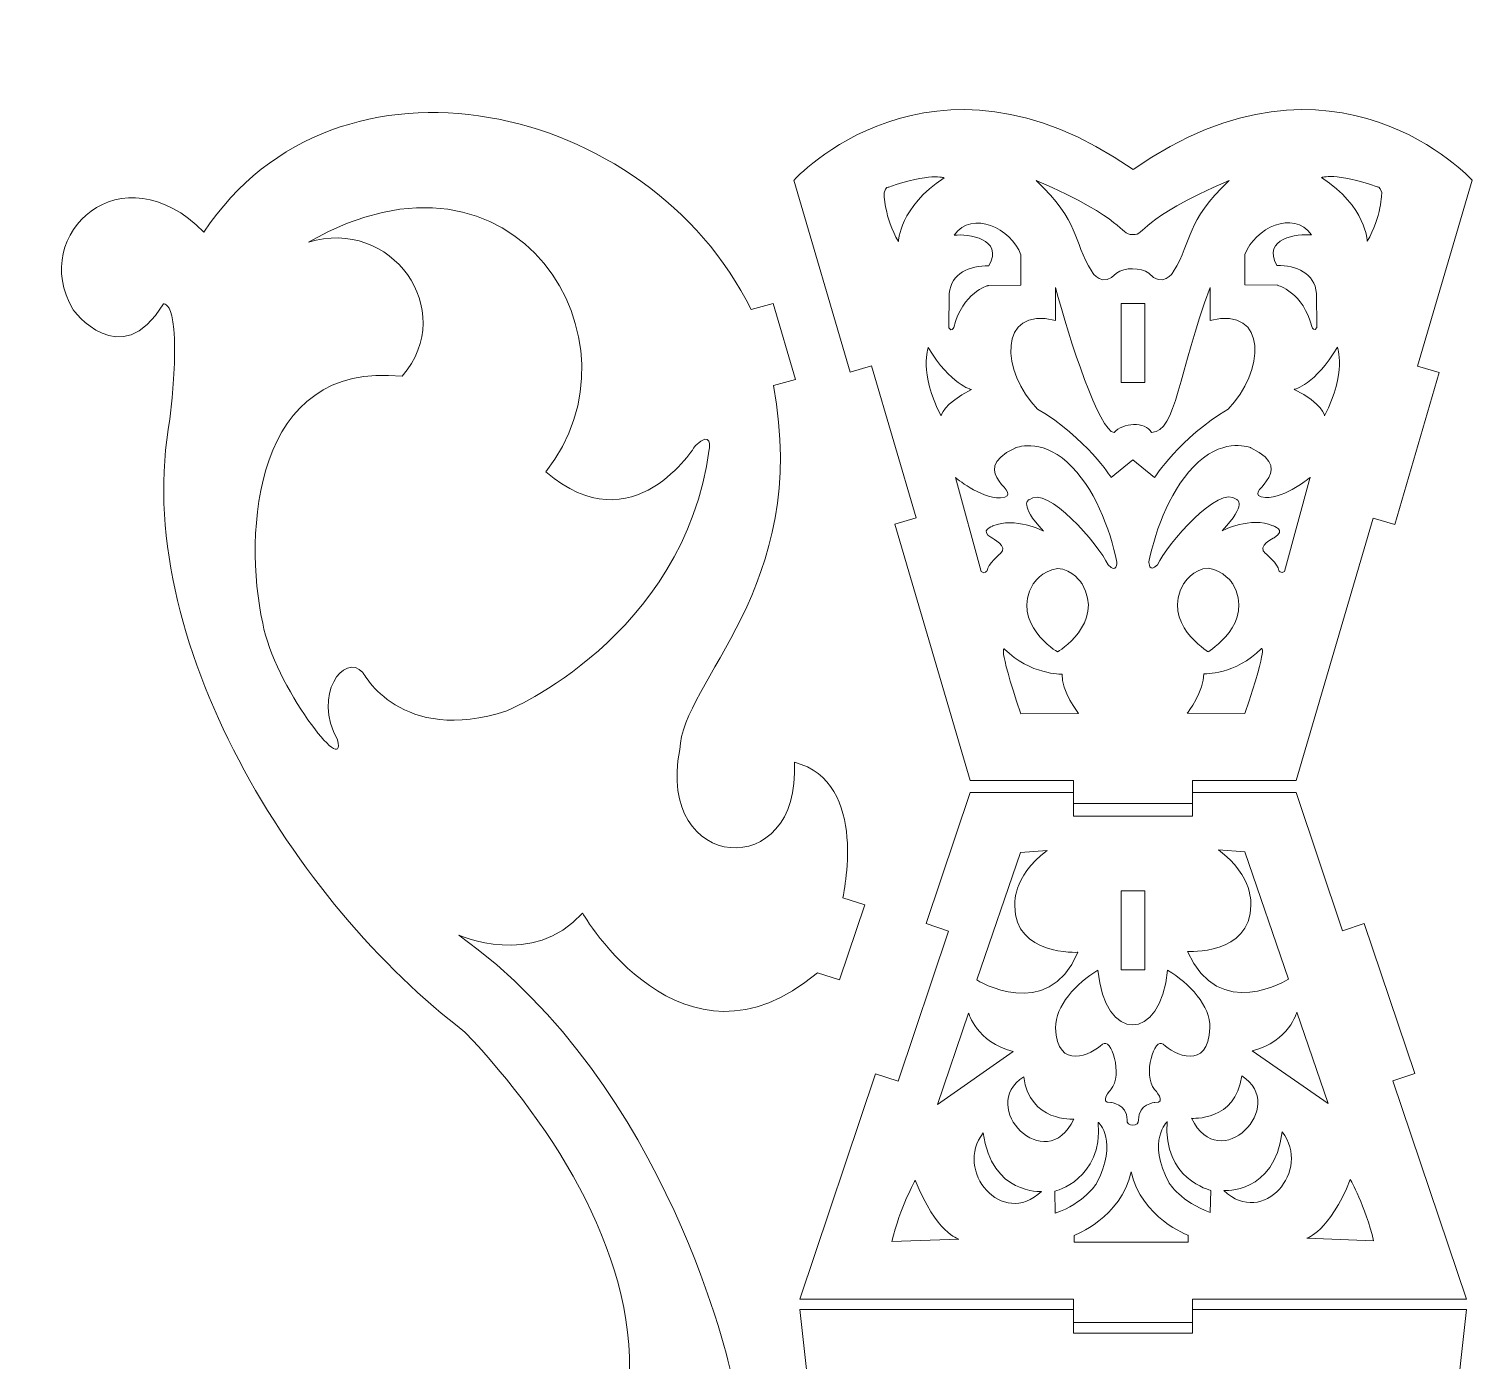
# Model space of a CAD drawing. Header units: centimetres. Extents: x -54.5 to 38.7, y -20.3 to 35.1.
# Drawn here: x -1.1 to 17.11, y 18.21 to 35.02 of the extents above; entities that cross this region are included whole.
import ezdxf

# ---------------------------------------------------------------- set-up
doc = ezdxf.new("R2010")
doc.units = ezdxf.units.CM
doc.header["$MEASUREMENT"] = 0
doc.layers.add('Layer 1', color=7, linetype='Continuous')

msp = doc.modelspace()

# ---------------------------------------------------------------- linework, layer by layer
at = {"layer": 'Layer 1', "color": 250, "lineweight": 9}
for points in [[(12.67936, 30.55208), (12.97936, 30.55208), (12.97936, 31.55208), (12.67936, 31.55208), (12.67936, 30.55208)], [(12.67936, 23.13604), (12.97936, 23.13604), (12.97936, 24.13604), (12.67936, 24.13604), (12.67936, 23.13604)]]:
    msp.add_lwpolyline(points, close=True, dxfattribs=at)
at = {"layer": 'Layer 1', "color": 142, "lineweight": 9}
for points, knots in [([(6.45577, 17.78194), (5.34762, 18.56038), (4.41929, 16.70343), (5.68841, 15.82116), (5.68841, 15.82116), (6.68623, 15.27681), (7.68033, 16.06971), (7.86351, 17.05748), (7.86351, 17.05748), (7.86351, 17.05748), (8.15407, 17.09196), (8.15407, 17.09196), (8.15407, 17.09196), (8.15407, 17.09196), (8.04404, 18.0857), (8.04404, 18.0857), (8.04404, 18.0857), (8.04404, 18.0857), (7.75336, 18.05235), (7.75336, 18.05235), (7.75336, 18.05235), (7.75336, 18.05235), (6.98881, 21.66725), (4.32279, 23.57604), (4.32279, 23.57604), (4.32279, 23.57604), (5.25594, 23.15172), (5.88149, 23.85474), (5.88149, 23.85474), (5.88149, 23.85474), (7.14542, 21.66586), (8.84739, 23.10044), (8.84739, 23.10044), (8.84739, 23.10044), (9.12419, 23.0113), (9.12419, 23.0113), (9.12419, 23.0113), (9.12419, 23.0113), (9.44278, 23.95953), (9.44278, 23.95953), (9.44278, 23.95953), (9.44278, 23.95953), (9.16568, 24.04782), (9.16568, 24.04782), (9.16568, 24.04782), (9.16568, 24.04782), (9.51231, 25.51579), (8.55518, 25.75869), (8.55518, 25.75869), (8.64769, 24.22516), (6.79223, 24.36607), (7.11029, 25.91994), (7.11029, 25.91994), (7.13082, 26.77282), (8.77135, 27.97244), (8.29042, 30.51456), (8.29042, 30.51456), (8.29042, 30.51456), (8.5686, 30.5925), (8.5686, 30.5925), (8.5686, 30.5925), (8.5686, 30.5925), (8.28711, 31.55311), (8.28711, 31.55311), (8.28711, 31.55311), (8.28711, 31.55311), (8.00919, 31.47428), (8.00919, 31.47428), (8.00919, 31.47428), (6.71138, 34.11234), (2.7782, 34.9842), (1.10428, 32.45307), (1.10428, 32.45307), (0.07227, 33.50352), (-1.10434, 32.43642), (-0.5504, 31.4788), (-0.5504, 31.4788), (-0.5504, 31.4788), (0.05529, 30.64916), (0.59365, 31.54775), (0.59365, 31.54775), (0.59365, 31.54775), (0.84535, 31.62702), (0.67625, 30.09238), (0.67625, 30.09238), (0.1614, 27.31243), (2.26513, 23.973), (4.39886, 22.35217), (4.39886, 22.35217), (5.53166, 21.15639), (6.63409, 19.44009), (6.45577, 17.78194)], [0, 0, 0, 0, 0.04166667, 0.04166667, 0.04166667, 0.04166667, 0.08333333, 0.08333333, 0.08333333, 0.08333333, 0.125, 0.125, 0.125, 0.125, 0.16666667, 0.16666667, 0.16666667, 0.16666667, 0.20833333, 0.20833333, 0.20833333, 0.20833333, 0.25, 0.25, 0.25, 0.25, 0.29166667, 0.29166667, 0.29166667, 0.29166667, 0.33333333, 0.33333333, 0.33333333, 0.33333333, 0.375, 0.375, 0.375, 0.375, 0.41666667, 0.41666667, 0.41666667, 0.41666667, 0.45833333, 0.45833333, 0.45833333, 0.45833333, 0.5, 0.5, 0.5, 0.5, 0.54166667, 0.54166667, 0.54166667, 0.54166667, 0.58333333, 0.58333333, 0.58333333, 0.58333333, 0.625, 0.625, 0.625, 0.625, 0.66666667, 0.66666667, 0.66666667, 0.66666667, 0.70833333, 0.70833333, 0.70833333, 0.70833333, 0.75, 0.75, 0.75, 0.75, 0.79166667, 0.79166667, 0.79166667, 0.79166667, 0.83333333, 0.83333333, 0.83333333, 0.83333333, 0.875, 0.875, 0.875, 0.875, 0.91666667, 0.91666667, 0.91666667, 0.91666667, 1, 1, 1, 1]), ([(14.8863, 25.52681), (14.8863, 25.52681), (15.8579, 28.84245), (15.8579, 28.84245), (15.8579, 28.84245), (15.8579, 28.84245), (16.13092, 28.76151), (16.13092, 28.76151), (16.13092, 28.76151), (16.13092, 28.76151), (16.69335, 30.68082), (16.69335, 30.68082), (16.69335, 30.68082), (16.69335, 30.68082), (16.42037, 30.76195), (16.42037, 30.76195), (16.42037, 30.76195), (16.42037, 30.76195), (17.10822, 33.10928), (17.10822, 33.10928), (17.10822, 33.10928), (17.10822, 33.10928), (15.37883, 35.01956), (12.82935, 33.24441), (12.82935, 33.24441), (10.27986, 35.01956), (8.55049, 33.10928), (8.55049, 33.10928), (8.55049, 33.10928), (8.55049, 33.10928), (9.26087, 30.68504), (9.26087, 30.68504), (9.26087, 30.68504), (9.26087, 30.68504), (9.53024, 30.7651), (9.53024, 30.7651), (9.53024, 30.7651), (9.53024, 30.7651), (10.09272, 28.84559), (10.09272, 28.84559), (10.09272, 28.84559), (10.09272, 28.84559), (9.8233, 28.76572), (9.8233, 28.76572), (9.8233, 28.76572), (9.8233, 28.76572), (10.7724, 25.52681), (10.7724, 25.52681), (10.7724, 25.52681), (10.7724, 25.52681), (12.07936, 25.52681), (12.07936, 25.52681), (12.07936, 25.52681), (12.07936, 25.52681), (12.07936, 25.23681), (12.07936, 25.23681), (12.07936, 25.23681), (12.07936, 25.23681), (13.57936, 25.23681), (13.57936, 25.23681), (13.57936, 25.23681), (13.57936, 25.23681), (13.57936, 25.52681), (13.57936, 25.52681), (13.57936, 25.52681), (13.57936, 25.52681), (14.8863, 25.52681), (14.8863, 25.52681)], [0, 0, 0, 0, 0.05555556, 0.05555556, 0.05555556, 0.05555556, 0.11111111, 0.11111111, 0.11111111, 0.11111111, 0.16666667, 0.16666667, 0.16666667, 0.16666667, 0.22222222, 0.22222222, 0.22222222, 0.22222222, 0.27777778, 0.27777778, 0.27777778, 0.27777778, 0.33333333, 0.33333333, 0.33333333, 0.33333333, 0.38888889, 0.38888889, 0.38888889, 0.38888889, 0.44444444, 0.44444444, 0.44444444, 0.44444444, 0.5, 0.5, 0.5, 0.5, 0.55555556, 0.55555556, 0.55555556, 0.55555556, 0.61111111, 0.61111111, 0.61111111, 0.61111111, 0.66666667, 0.66666667, 0.66666667, 0.66666667, 0.72222222, 0.72222222, 0.72222222, 0.72222222, 0.77777778, 0.77777778, 0.77777778, 0.77777778, 0.83333333, 0.83333333, 0.83333333, 0.83333333, 0.88888889, 0.88888889, 0.88888889, 0.88888889, 1, 1, 1, 1]), ([(5.4204, 29.42711), (6.72572, 31.06977), (5.04651, 33.8363), (2.42327, 32.32618), (2.42327, 32.32618), (3.45817, 32.64648), (4.32649, 31.47642), (3.60686, 30.63217), (3.60686, 30.63217), (1.72361, 30.83798), (1.59979, 28.65177), (1.84693, 27.51558), (1.84693, 27.51558), (1.98656, 26.73655), (2.91235, 25.53379), (2.791, 26.04416), (2.791, 26.04416), (2.469, 26.60491), (2.87664, 27.1508), (3.11043, 26.89318), (3.11043, 26.89318), (3.11043, 26.89318), (3.59362, 25.96612), (4.92761, 26.40951), (4.92761, 26.40951), (4.92761, 26.40951), (7.15899, 27.32877), (7.48142, 29.71278), (7.48142, 29.71278), (7.48142, 29.71278), (7.52324, 29.97047), (7.30398, 29.75482), (7.30398, 29.75482), (7.30398, 29.75482), (6.52276, 28.47202), (5.4204, 29.42711)], [0, 0, 0, 0, 0.1, 0.1, 0.1, 0.1, 0.2, 0.2, 0.2, 0.2, 0.3, 0.3, 0.3, 0.3, 0.4, 0.4, 0.4, 0.4, 0.5, 0.5, 0.5, 0.5, 0.6, 0.6, 0.6, 0.6, 0.7, 0.7, 0.7, 0.7, 0.8, 0.8, 0.8, 0.8, 1, 1, 1, 1]), ([(9.86889, 32.33445), (9.86889, 32.33445), (9.87958, 32.76825), (10.44685, 33.13868), (10.44685, 33.13868), (10.44685, 33.13868), (10.26758, 33.2069), (9.74581, 33.02169), (9.74581, 33.02169), (9.74581, 33.02169), (9.70834, 33.029), (9.68694, 32.94858), (9.68694, 32.94858), (9.68694, 32.94858), (9.68961, 32.63419), (9.86889, 32.33445)], [0, 0, 0, 0, 0.2, 0.2, 0.2, 0.2, 0.4, 0.4, 0.4, 0.4, 0.6, 0.6, 0.6, 0.6, 1, 1, 1, 1]), ([(15.78523, 32.33801), (15.78523, 32.33801), (15.77453, 32.7718), (15.20726, 33.14224), (15.20726, 33.14224), (15.20726, 33.14224), (15.38653, 33.21046), (15.90831, 33.02525), (15.90831, 33.02525), (15.90831, 33.02525), (15.94577, 33.03256), (15.96718, 32.95214), (15.96718, 32.95214), (15.96718, 32.95214), (15.96451, 32.63775), (15.78523, 32.33801)], [0, 0, 0, 0, 0.2, 0.2, 0.2, 0.2, 0.4, 0.4, 0.4, 0.4, 0.6, 0.6, 0.6, 0.6, 1, 1, 1, 1]), ([(12.82537, 32.42137), (12.99987, 32.41652), (12.87099, 32.6003), (14.04364, 33.10648), (14.04364, 33.10648), (13.48008, 32.56208), (13.59309, 32.37429), (13.33724, 31.95001), (13.33724, 31.95001), (13.33724, 31.95001), (13.1981, 31.73555), (13.02685, 31.93539), (13.02685, 31.93539), (12.92714, 32.00609), (12.719, 32.01139), (12.62177, 31.93539), (12.62177, 31.93539), (12.45053, 31.73555), (12.31138, 31.95001), (12.31138, 31.95001), (12.31138, 31.95001), (12.05553, 32.37429), (12.16854, 32.56208), (11.60498, 33.10648), (11.60498, 33.10648), (12.77763, 32.6003), (12.63553, 32.42665), (12.82537, 32.42137)], [0, 0, 0, 0, 0.125, 0.125, 0.125, 0.125, 0.25, 0.25, 0.25, 0.25, 0.375, 0.375, 0.375, 0.375, 0.5, 0.5, 0.5, 0.5, 0.625, 0.625, 0.625, 0.625, 0.75, 0.75, 0.75, 0.75, 1, 1, 1, 1]), ([(10.50438, 31.24466), (10.50438, 31.24466), (10.50973, 31.67603), (10.50973, 31.67603), (10.50973, 31.67603), (10.53361, 31.93416), (10.76211, 32.02993), (11.01142, 32.02758), (11.01142, 32.02758), (11.19994, 32.37314), (10.75074, 32.433), (10.5713, 32.41382), (10.5713, 32.41382), (10.80354, 32.73786), (11.28785, 32.49925), (11.41416, 32.16768), (11.41416, 32.16768), (11.41416, 32.16768), (11.41416, 31.78262), (11.41416, 31.78262), (11.41416, 31.78262), (11.41416, 31.78262), (10.99942, 31.77775), (10.99942, 31.77775), (10.99942, 31.77775), (10.99942, 31.77775), (10.67565, 31.69246), (10.56595, 31.24647), (10.56595, 31.24647), (10.56595, 31.24647), (10.53935, 31.18536), (10.50438, 31.24466)], [0, 0, 0, 0, 0.11111111, 0.11111111, 0.11111111, 0.11111111, 0.22222222, 0.22222222, 0.22222222, 0.22222222, 0.33333333, 0.33333333, 0.33333333, 0.33333333, 0.44444444, 0.44444444, 0.44444444, 0.44444444, 0.55555556, 0.55555556, 0.55555556, 0.55555556, 0.66666667, 0.66666667, 0.66666667, 0.66666667, 0.77777778, 0.77777778, 0.77777778, 0.77777778, 1, 1, 1, 1]), ([(15.14973, 31.24822), (15.14973, 31.24822), (15.14438, 31.67959), (15.14438, 31.67959), (15.14438, 31.67959), (15.12051, 31.93772), (14.892, 32.03348), (14.64269, 32.03114), (14.64269, 32.03114), (14.45417, 32.3767), (14.90337, 32.43656), (15.08281, 32.41738), (15.08281, 32.41738), (14.85057, 32.74142), (14.36626, 32.50281), (14.23995, 32.17124), (14.23995, 32.17124), (14.23995, 32.17124), (14.23995, 31.78618), (14.23995, 31.78618), (14.23995, 31.78618), (14.23995, 31.78618), (14.65469, 31.78131), (14.65469, 31.78131), (14.65469, 31.78131), (14.65469, 31.78131), (14.97846, 31.69602), (15.08816, 31.25003), (15.08816, 31.25003), (15.08816, 31.25003), (15.11477, 31.18892), (15.14973, 31.24822)], [0, 0, 0, 0, 0.11111111, 0.11111111, 0.11111111, 0.11111111, 0.22222222, 0.22222222, 0.22222222, 0.22222222, 0.33333333, 0.33333333, 0.33333333, 0.33333333, 0.44444444, 0.44444444, 0.44444444, 0.44444444, 0.55555556, 0.55555556, 0.55555556, 0.55555556, 0.66666667, 0.66666667, 0.66666667, 0.66666667, 0.77777778, 0.77777778, 0.77777778, 0.77777778, 1, 1, 1, 1]), ([(12.59096, 29.92255), (12.4099, 29.92948), (12.02333, 31.09513), (11.8511, 31.75523), (11.8511, 31.75523), (11.8511, 31.75523), (11.8511, 31.33787), (11.8511, 31.33787), (11.8511, 31.33787), (11.10889, 31.52119), (11.17256, 30.67803), (11.62361, 30.21928), (11.62361, 30.21928), (12.23904, 29.85371), (12.5548, 29.35412), (12.5548, 29.35412), (12.5548, 29.35412), (12.5548, 29.35412), (12.82705, 29.5759), (12.82705, 29.5759), (12.82705, 29.5759), (12.82705, 29.5759), (13.10015, 29.35412), (13.10015, 29.35412), (13.10015, 29.35412), (13.10015, 29.35412), (13.4159, 29.85371), (14.03133, 30.21928), (14.03133, 30.21928), (14.48238, 30.67803), (14.54608, 31.5212), (13.80384, 31.33787), (13.80384, 31.33787), (13.80384, 31.33787), (13.80384, 31.75523), (13.80384, 31.75523), (13.80384, 31.75523), (13.39879, 30.6877), (13.37775, 29.93456), (13.06398, 29.92255), (13.06398, 29.92255), (12.97758, 30.06991), (12.70082, 30.04477), (12.59096, 29.92255)], [0, 0, 0, 0, 0.08333333, 0.08333333, 0.08333333, 0.08333333, 0.16666667, 0.16666667, 0.16666667, 0.16666667, 0.25, 0.25, 0.25, 0.25, 0.33333333, 0.33333333, 0.33333333, 0.33333333, 0.41666667, 0.41666667, 0.41666667, 0.41666667, 0.5, 0.5, 0.5, 0.5, 0.58333333, 0.58333333, 0.58333333, 0.58333333, 0.66666667, 0.66666667, 0.66666667, 0.66666667, 0.75, 0.75, 0.75, 0.75, 0.83333333, 0.83333333, 0.83333333, 0.83333333, 1, 1, 1, 1]), ([(12.67936, 31.55208), (12.67936, 31.55208), (12.97936, 31.55208), (12.97936, 31.55208), (12.97936, 31.55208), (12.97936, 31.55208), (12.97936, 30.55208), (12.97936, 30.55208), (12.97936, 30.55208), (12.97936, 30.55208), (12.67936, 30.55208), (12.67936, 30.55208), (12.67936, 30.55208), (12.67936, 30.55208), (12.67936, 31.55208), (12.67936, 31.55208)], [0, 0, 0, 0, 0.2, 0.2, 0.2, 0.2, 0.4, 0.4, 0.4, 0.4, 0.6, 0.6, 0.6, 0.6, 1, 1, 1, 1]), ([(10.79142, 30.46394), (10.79142, 30.46394), (10.52385, 30.52243), (10.24557, 30.99522), (10.24557, 30.99522), (10.24557, 30.99522), (10.12383, 30.68443), (10.40747, 30.13122), (10.40747, 30.13122), (10.40747, 30.13122), (10.42887, 30.28233), (10.79142, 30.46394)], [0, 0, 0, 0, 0.25, 0.25, 0.25, 0.25, 0.5, 0.5, 0.5, 0.5, 1, 1, 1, 1]), ([(14.8627, 30.4675), (14.8627, 30.4675), (15.13026, 30.52599), (15.40855, 30.99878), (15.40855, 30.99878), (15.40855, 30.99878), (15.53028, 30.68799), (15.24664, 30.13478), (15.24664, 30.13478), (15.24664, 30.13478), (15.22524, 30.28589), (14.8627, 30.4675)], [0, 0, 0, 0, 0.25, 0.25, 0.25, 0.25, 0.5, 0.5, 0.5, 0.5, 1, 1, 1, 1]), ([(10.91446, 28.16595), (10.91446, 28.16595), (10.58802, 29.35522), (10.58802, 29.35522), (10.58802, 29.35522), (10.58802, 29.35522), (10.89305, 29.09203), (11.15528, 29.0969), (11.15528, 29.0969), (11.51763, 29.13743), (10.68784, 29.41116), (11.33992, 29.72691), (11.33992, 29.72691), (11.33992, 29.72691), (11.65567, 29.85975), (11.99816, 29.54781), (11.99816, 29.54781), (12.34066, 29.23587), (12.53868, 28.70827), (12.6243, 28.28422), (12.6243, 28.28422), (12.6243, 28.28422), (12.62432, 28.13311), (12.51728, 28.2501), (12.51728, 28.2501), (12.39095, 28.50898), (11.74341, 29.26978), (11.51655, 29.07382), (11.51655, 29.07382), (11.51655, 29.07382), (11.37741, 29.02021), (11.6985, 28.67902), (11.6985, 28.67902), (11.6985, 28.67902), (11.33401, 28.86289), (11.06167, 28.74239), (11.06167, 28.74239), (11.06167, 28.74239), (10.87972, 28.68876), (11.04561, 28.59128), (11.04561, 28.59128), (11.04561, 28.59128), (11.27036, 28.48404), (11.15263, 28.39144), (11.15263, 28.39144), (11.15263, 28.39144), (10.99209, 28.25986), (10.98674, 28.17699), (10.98674, 28.17699), (10.98674, 28.17699), (10.95865, 28.1307), (10.91446, 28.16595)], [0, 0, 0, 0, 0.07142857, 0.07142857, 0.07142857, 0.07142857, 0.14285714, 0.14285714, 0.14285714, 0.14285714, 0.21428571, 0.21428571, 0.21428571, 0.21428571, 0.28571429, 0.28571429, 0.28571429, 0.28571429, 0.35714286, 0.35714286, 0.35714286, 0.35714286, 0.42857143, 0.42857143, 0.42857143, 0.42857143, 0.5, 0.5, 0.5, 0.5, 0.57142857, 0.57142857, 0.57142857, 0.57142857, 0.64285714, 0.64285714, 0.64285714, 0.64285714, 0.71428571, 0.71428571, 0.71428571, 0.71428571, 0.78571429, 0.78571429, 0.78571429, 0.78571429, 0.85714286, 0.85714286, 0.85714286, 0.85714286, 1, 1, 1, 1]), ([(14.73965, 28.16951), (14.73965, 28.16951), (15.06609, 29.35878), (15.06609, 29.35878), (15.06609, 29.35878), (15.06609, 29.35878), (14.76106, 29.09559), (14.49883, 29.10046), (14.49883, 29.10046), (14.13648, 29.14099), (14.96627, 29.41472), (14.31419, 29.73047), (14.31419, 29.73047), (14.31419, 29.73047), (13.99844, 29.86331), (13.65595, 29.55137), (13.65595, 29.55137), (13.31345, 29.23943), (13.11544, 28.71183), (13.02981, 28.28778), (13.02981, 28.28778), (13.02981, 28.28778), (13.02979, 28.13667), (13.13683, 28.25365), (13.13683, 28.25365), (13.26316, 28.51254), (13.9107, 29.27334), (14.13756, 29.07738), (14.13756, 29.07738), (14.13756, 29.07738), (14.2767, 29.02376), (13.95561, 28.68258), (13.95561, 28.68258), (13.95561, 28.68258), (14.3201, 28.86645), (14.59245, 28.74595), (14.59245, 28.74595), (14.59245, 28.74595), (14.7744, 28.69232), (14.6085, 28.59484), (14.6085, 28.59484), (14.6085, 28.59484), (14.38375, 28.4876), (14.50148, 28.395), (14.50148, 28.395), (14.50148, 28.395), (14.66202, 28.26341), (14.66737, 28.18055), (14.66737, 28.18055), (14.66737, 28.18055), (14.69547, 28.13426), (14.73965, 28.16951)], [0, 0, 0, 0, 0.07142857, 0.07142857, 0.07142857, 0.07142857, 0.14285714, 0.14285714, 0.14285714, 0.14285714, 0.21428571, 0.21428571, 0.21428571, 0.21428571, 0.28571429, 0.28571429, 0.28571429, 0.28571429, 0.35714286, 0.35714286, 0.35714286, 0.35714286, 0.42857143, 0.42857143, 0.42857143, 0.42857143, 0.5, 0.5, 0.5, 0.5, 0.57142857, 0.57142857, 0.57142857, 0.57142857, 0.64285714, 0.64285714, 0.64285714, 0.64285714, 0.71428571, 0.71428571, 0.71428571, 0.71428571, 0.78571429, 0.78571429, 0.78571429, 0.78571429, 0.85714286, 0.85714286, 0.85714286, 0.85714286, 1, 1, 1, 1]), ([(11.87467, 28.20657), (11.68202, 28.17977), (11.56685, 28.01038), (11.56685, 28.01038), (11.56685, 28.01038), (11.27787, 27.51322), (11.87664, 27.15181), (11.87664, 27.15181), (11.87664, 27.15181), (11.87664, 27.15181), (12.47538, 27.51322), (12.1864, 28.01038), (12.1864, 28.01038), (12.1864, 28.01038), (12.06733, 28.20171), (11.87467, 28.20657)], [0, 0, 0, 0, 0.2, 0.2, 0.2, 0.2, 0.4, 0.4, 0.4, 0.4, 0.6, 0.6, 0.6, 0.6, 1, 1, 1, 1]), ([(13.77944, 28.21013), (13.97209, 28.18332), (14.08726, 28.01394), (14.08726, 28.01394), (14.08726, 28.01394), (14.37624, 27.51678), (13.77747, 27.15537), (13.77747, 27.15537), (13.77747, 27.15537), (13.77747, 27.15537), (13.17874, 27.51678), (13.46771, 28.01394), (13.46771, 28.01394), (13.46771, 28.01394), (13.58679, 28.20526), (13.77944, 28.21013)], [0, 0, 0, 0, 0.2, 0.2, 0.2, 0.2, 0.4, 0.4, 0.4, 0.4, 0.6, 0.6, 0.6, 0.6, 1, 1, 1, 1]), ([(11.93278, 26.87159), (11.93278, 26.87159), (11.52464, 26.86186), (11.2089, 27.18842), (11.2089, 27.18842), (11.2089, 27.18842), (11.10722, 27.28232), (11.41225, 26.37087), (11.41225, 26.37087), (11.41225, 26.37087), (12.14072, 26.37505), (12.14072, 26.37505), (12.14072, 26.37505), (12.14072, 26.37505), (11.92007, 26.66263), (11.93278, 26.87159)], [0, 0, 0, 0, 0.2, 0.2, 0.2, 0.2, 0.4, 0.4, 0.4, 0.4, 0.6, 0.6, 0.6, 0.6, 1, 1, 1, 1]), ([(13.72133, 26.87515), (13.72133, 26.87515), (14.12947, 26.86542), (14.44522, 27.19198), (14.44522, 27.19198), (14.44522, 27.19198), (14.54689, 27.28588), (14.24186, 26.37443), (14.24186, 26.37443), (14.24186, 26.37443), (13.51339, 26.37861), (13.51339, 26.37861), (13.51339, 26.37861), (13.51339, 26.37861), (13.73404, 26.66618), (13.72133, 26.87515)], [0, 0, 0, 0, 0.2, 0.2, 0.2, 0.2, 0.4, 0.4, 0.4, 0.4, 0.6, 0.6, 0.6, 0.6, 1, 1, 1, 1]), ([(17.03618, 18.9776), (17.03618, 18.9776), (16.1095, 21.73574), (16.1095, 21.73574), (16.1095, 21.73574), (16.1095, 21.73574), (16.38358, 21.82734), (16.38358, 21.82734), (16.38358, 21.82734), (16.38358, 21.82734), (15.74711, 23.72343), (15.74711, 23.72343), (15.74711, 23.72343), (15.74711, 23.72343), (15.47254, 23.63154), (15.47254, 23.63154), (15.47254, 23.63154), (15.47254, 23.63154), (14.88671, 25.37519), (14.88671, 25.37519), (14.88671, 25.37519), (14.88671, 25.37519), (13.57936, 25.37519), (13.57936, 25.37519), (13.57936, 25.37519), (13.57936, 25.37519), (13.57936, 25.07724), (13.57936, 25.07724), (13.57936, 25.07724), (13.57936, 25.07724), (12.07936, 25.07724), (12.07936, 25.07724), (12.07936, 25.07724), (12.07936, 25.07724), (12.07936, 25.37519), (12.07936, 25.37519), (12.07936, 25.37519), (12.07936, 25.37519), (10.77201, 25.37519), (10.77201, 25.37519), (10.77201, 25.37519), (10.77201, 25.37519), (10.21663, 23.7222), (10.21663, 23.7222), (10.21663, 23.7222), (10.21663, 23.7222), (10.50076, 23.62711), (10.50076, 23.62711), (10.50076, 23.62711), (10.50076, 23.62711), (9.86385, 21.7313), (9.86385, 21.7313), (9.86385, 21.7313), (9.86385, 21.7313), (9.57964, 21.82629), (9.57964, 21.82629), (9.57964, 21.82629), (9.57964, 21.82629), (8.62253, 18.9776), (8.62253, 18.9776), (8.62253, 18.9776), (8.62253, 18.9776), (12.07936, 18.9776), (12.07936, 18.9776), (12.07936, 18.9776), (12.07936, 18.9776), (12.07936, 18.6836), (12.07936, 18.6836), (12.07936, 18.6836), (12.07936, 18.6836), (13.57936, 18.6836), (13.57936, 18.6836), (13.57936, 18.6836), (13.57936, 18.6836), (13.57936, 18.9776), (13.57936, 18.9776), (13.57936, 18.9776), (13.57936, 18.9776), (17.03618, 18.9776), (17.03618, 18.9776)], [0, 0, 0, 0, 0.04761905, 0.04761905, 0.04761905, 0.04761905, 0.0952381, 0.0952381, 0.0952381, 0.0952381, 0.14285714, 0.14285714, 0.14285714, 0.14285714, 0.19047619, 0.19047619, 0.19047619, 0.19047619, 0.23809524, 0.23809524, 0.23809524, 0.23809524, 0.28571429, 0.28571429, 0.28571429, 0.28571429, 0.33333333, 0.33333333, 0.33333333, 0.33333333, 0.38095238, 0.38095238, 0.38095238, 0.38095238, 0.42857143, 0.42857143, 0.42857143, 0.42857143, 0.47619048, 0.47619048, 0.47619048, 0.47619048, 0.52380952, 0.52380952, 0.52380952, 0.52380952, 0.57142857, 0.57142857, 0.57142857, 0.57142857, 0.61904762, 0.61904762, 0.61904762, 0.61904762, 0.66666667, 0.66666667, 0.66666667, 0.66666667, 0.71428571, 0.71428571, 0.71428571, 0.71428571, 0.76190476, 0.76190476, 0.76190476, 0.76190476, 0.80952381, 0.80952381, 0.80952381, 0.80952381, 0.85714286, 0.85714286, 0.85714286, 0.85714286, 0.9047619, 0.9047619, 0.9047619, 0.9047619, 1, 1, 1, 1]), ([(10.85858, 23.01034), (10.85858, 23.01034), (11.74377, 22.45613), (12.13453, 23.35959), (12.13453, 23.35959), (12.13453, 23.35959), (11.33707, 23.31403), (11.33707, 23.94418), (11.33707, 23.94418), (11.33707, 23.94418), (11.29124, 24.30869), (11.74579, 24.64274), (11.74579, 24.64274), (11.74579, 24.64274), (11.41085, 24.61997), (11.41085, 24.61997), (11.41085, 24.61997), (11.41085, 24.61997), (10.85858, 23.01034), (10.85858, 23.01034)], [0, 0, 0, 0, 0.16666667, 0.16666667, 0.16666667, 0.16666667, 0.33333333, 0.33333333, 0.33333333, 0.33333333, 0.5, 0.5, 0.5, 0.5, 0.66666667, 0.66666667, 0.66666667, 0.66666667, 1, 1, 1, 1]), ([(14.79292, 23.02021), (14.79292, 23.02021), (13.90774, 22.46601), (13.51697, 23.36946), (13.51697, 23.36946), (13.51697, 23.36946), (14.31444, 23.3239), (14.31444, 23.95405), (14.31444, 23.95405), (14.31444, 23.95405), (14.36026, 24.31856), (13.90571, 24.65261), (13.90571, 24.65261), (13.90571, 24.65261), (14.24065, 24.62984), (14.24065, 24.62984), (14.24065, 24.62984), (14.24065, 24.62984), (14.79292, 23.02021), (14.79292, 23.02021)], [0, 0, 0, 0, 0.16666667, 0.16666667, 0.16666667, 0.16666667, 0.33333333, 0.33333333, 0.33333333, 0.33333333, 0.5, 0.5, 0.5, 0.5, 0.66666667, 0.66666667, 0.66666667, 0.66666667, 1, 1, 1, 1]), ([(12.67936, 24.13604), (12.67936, 24.13604), (12.97936, 24.13604), (12.97936, 24.13604), (12.97936, 24.13604), (12.97936, 24.13604), (12.97936, 23.13604), (12.97936, 23.13604), (12.97936, 23.13604), (12.97936, 23.13604), (12.67936, 23.13604), (12.67936, 23.13604), (12.67936, 23.13604), (12.67936, 23.13604), (12.67936, 24.13604), (12.67936, 24.13604)], [0, 0, 0, 0, 0.2, 0.2, 0.2, 0.2, 0.4, 0.4, 0.4, 0.4, 0.6, 0.6, 0.6, 0.6, 1, 1, 1, 1]), ([(12.89737, 21.24527), (12.89737, 21.44571), (13.10471, 21.46392), (13.10471, 21.46392), (13.10471, 21.46392), (13.26101, 21.45481), (13.10153, 21.62792), (13.10153, 21.62792), (13.10153, 21.62792), (12.94772, 21.80716), (13.09802, 22.29961), (13.20932, 22.19748), (13.20932, 22.19748), (13.34399, 22.07393), (13.78144, 21.85009), (13.79951, 22.40679), (13.79951, 22.40679), (13.80839, 22.68032), (13.53965, 22.97073), (13.2658, 23.1342), (13.2658, 23.1342), (13.1774, 22.21128), (12.46861, 22.21084), (12.3864, 23.1342), (12.3864, 23.1342), (12.11254, 22.97073), (11.8438, 22.68032), (11.85268, 22.40679), (11.85268, 22.40679), (11.87076, 21.85009), (12.3082, 22.07393), (12.44287, 22.19748), (12.44287, 22.19748), (12.55417, 22.29961), (12.70447, 21.80716), (12.55066, 21.62792), (12.55066, 21.62792), (12.55066, 21.62792), (12.39118, 21.45481), (12.54748, 21.46392), (12.54748, 21.46392), (12.54748, 21.46392), (12.75482, 21.44571), (12.75482, 21.24527), (12.75482, 21.24527), (12.73593, 21.15534), (12.91614, 21.15592), (12.89737, 21.24527)], [0, 0, 0, 0, 0.07692308, 0.07692308, 0.07692308, 0.07692308, 0.15384615, 0.15384615, 0.15384615, 0.15384615, 0.23076923, 0.23076923, 0.23076923, 0.23076923, 0.30769231, 0.30769231, 0.30769231, 0.30769231, 0.38461538, 0.38461538, 0.38461538, 0.38461538, 0.46153846, 0.46153846, 0.46153846, 0.46153846, 0.53846154, 0.53846154, 0.53846154, 0.53846154, 0.61538462, 0.61538462, 0.61538462, 0.61538462, 0.69230769, 0.69230769, 0.69230769, 0.69230769, 0.76923077, 0.76923077, 0.76923077, 0.76923077, 0.84615385, 0.84615385, 0.84615385, 0.84615385, 1, 1, 1, 1]), ([(10.36017, 21.43876), (10.36017, 21.43876), (10.75491, 22.59277), (10.75491, 22.59277), (10.75491, 22.59277), (10.75491, 22.59277), (10.8506, 22.22454), (11.31713, 22.10686), (11.31713, 22.10686), (11.31713, 22.10686), (10.36017, 21.43876), (10.36017, 21.43876)], [0, 0, 0, 0, 0.25, 0.25, 0.25, 0.25, 0.5, 0.5, 0.5, 0.5, 1, 1, 1, 1]), ([(15.29133, 21.44864), (15.29133, 21.44864), (14.89659, 22.60264), (14.89659, 22.60264), (14.89659, 22.60264), (14.89659, 22.60264), (14.8009, 22.23441), (14.33438, 22.11674), (14.33438, 22.11674), (14.33438, 22.11674), (15.29133, 21.44864), (15.29133, 21.44864)], [0, 0, 0, 0, 0.25, 0.25, 0.25, 0.25, 0.5, 0.5, 0.5, 0.5, 1, 1, 1, 1]), ([(12.08308, 21.25317), (12.08308, 21.25317), (11.52249, 21.21114), (11.45072, 21.78813), (11.45072, 21.78813), (10.85247, 21.41191), (11.72928, 20.51377), (12.08308, 21.25317)], [0, 0, 0, 0, 0.33333333, 0.33333333, 0.33333333, 0.33333333, 1, 1, 1, 1]), ([(13.56843, 21.26304), (13.56843, 21.26304), (14.12901, 21.22101), (14.20078, 21.798), (14.20078, 21.798), (14.79903, 21.42178), (13.92223, 20.52364), (13.56843, 21.26304)], [0, 0, 0, 0, 0.33333333, 0.33333333, 0.33333333, 0.33333333, 1, 1, 1, 1]), ([(11.84783, 20.06381), (11.84783, 20.06381), (11.84145, 20.3432), (11.84145, 20.3432), (11.84145, 20.3432), (11.84145, 20.3432), (12.4507, 20.48898), (12.3901, 21.21174), (12.3901, 21.21174), (12.3901, 21.21174), (12.65487, 20.97791), (12.36459, 20.43431), (12.36459, 20.43431), (12.36459, 20.43431), (12.21466, 20.1944), (11.84783, 20.06381)], [0, 0, 0, 0, 0.2, 0.2, 0.2, 0.2, 0.4, 0.4, 0.4, 0.4, 0.6, 0.6, 0.6, 0.6, 1, 1, 1, 1]), ([(13.80368, 20.07368), (13.80368, 20.07368), (13.81006, 20.35307), (13.81006, 20.35307), (13.81006, 20.35307), (13.81006, 20.35307), (13.2008, 20.49885), (13.26141, 21.22162), (13.26141, 21.22162), (13.26141, 21.22162), (12.99663, 20.98778), (13.28692, 20.44418), (13.28692, 20.44418), (13.28692, 20.44418), (13.43685, 20.20427), (13.80368, 20.07368)], [0, 0, 0, 0, 0.2, 0.2, 0.2, 0.2, 0.4, 0.4, 0.4, 0.4, 0.6, 0.6, 0.6, 0.6, 1, 1, 1, 1]), ([(11.67557, 20.34018), (11.67557, 20.34018), (11.04078, 20.29462), (10.9387, 21.08117), (10.9387, 21.08117), (10.56545, 20.6011), (11.17601, 19.86998), (11.67557, 20.34018)], [0, 0, 0, 0, 0.33333333, 0.33333333, 0.33333333, 0.33333333, 1, 1, 1, 1]), ([(13.97594, 20.35005), (13.97594, 20.35005), (14.61073, 20.30449), (14.71281, 21.09104), (14.71281, 21.09104), (15.08605, 20.61097), (14.4755, 19.87985), (13.97594, 20.35005)], [0, 0, 0, 0, 0.33333333, 0.33333333, 0.33333333, 0.33333333, 1, 1, 1, 1]), ([(12.80644, 20.58789), (12.93301, 20.0087), (13.52612, 19.78395), (13.52612, 19.78395), (13.52612, 19.78395), (13.52612, 19.78395), (13.52612, 19.70016), (13.52612, 19.70016), (13.52612, 19.70016), (13.52612, 19.70016), (12.80555, 19.70112), (12.80555, 19.70112), (12.80555, 19.70112), (12.80555, 19.70112), (12.08624, 19.70016), (12.08624, 19.70016), (12.08624, 19.70016), (12.08624, 19.70016), (12.08624, 19.78395), (12.08624, 19.78395), (12.08624, 19.78395), (12.08624, 19.78395), (12.67988, 20.0087), (12.80644, 20.58789)], [0, 0, 0, 0, 0.14285714, 0.14285714, 0.14285714, 0.14285714, 0.28571429, 0.28571429, 0.28571429, 0.28571429, 0.42857143, 0.42857143, 0.42857143, 0.42857143, 0.57142857, 0.57142857, 0.57142857, 0.57142857, 0.71428571, 0.71428571, 0.71428571, 0.71428571, 1, 1, 1, 1]), ([(9.78601, 19.70774), (9.78601, 19.70774), (10.63131, 19.73811), (10.63131, 19.73811), (10.63131, 19.73811), (10.63131, 19.73811), (10.34424, 19.81402), (10.08107, 20.48213), (10.08107, 20.48213), (10.08107, 20.48213), (9.88968, 20.14049), (9.78601, 19.70774)], [0, 0, 0, 0, 0.25, 0.25, 0.25, 0.25, 0.5, 0.5, 0.5, 0.5, 1, 1, 1, 1]), ([(15.8655, 19.71761), (15.8655, 19.71761), (15.02019, 19.74798), (15.02019, 19.74798), (15.02019, 19.74798), (15.02019, 19.74798), (15.30726, 19.82389), (15.57043, 20.49201), (15.57043, 20.49201), (15.57043, 20.49201), (15.76183, 20.15036), (15.8655, 19.71761)], [0, 0, 0, 0, 0.25, 0.25, 0.25, 0.25, 0.5, 0.5, 0.5, 0.5, 1, 1, 1, 1]), ([(10.1609, 5.00581), (10.1609, 5.00581), (10.45971, 5.03873), (10.45971, 5.03873), (10.45971, 5.03873), (10.45971, 5.03873), (10.12957, 8.02051), (10.12957, 8.02051), (10.12957, 8.02051), (10.12957, 8.02051), (9.83077, 7.9875), (9.83077, 7.9875), (9.83077, 7.9875), (9.83077, 7.9875), (8.62247, 18.84871), (8.62247, 18.84871), (8.62247, 18.84871), (8.62247, 18.84871), (12.07936, 18.84871), (12.07936, 18.84871), (12.07936, 18.84871), (12.07936, 18.84871), (12.07936, 18.54871), (12.07936, 18.54871), (12.07936, 18.54871), (12.07936, 18.54871), (13.57936, 18.54871), (13.57936, 18.54871), (13.57936, 18.54871), (13.57936, 18.54871), (13.57936, 18.84871), (13.57936, 18.84871), (13.57936, 18.84871), (13.57936, 18.84871), (17.03624, 18.84871), (17.03624, 18.84871), (17.03624, 18.84871), (17.03624, 18.84871), (15.83716, 8.01878), (15.83716, 8.01878), (15.83716, 8.01878), (15.83716, 8.01878), (16.12027, 7.9875), (16.12027, 7.9875), (16.12027, 7.9875), (16.12027, 7.9875), (15.79014, 5.00581), (15.79014, 5.00581), (15.79014, 5.00581), (15.79014, 5.00581), (15.50702, 5.037), (15.50702, 5.037), (15.50702, 5.037), (15.50702, 5.037), (14.30474, -5.82187), (14.30474, -5.82187), (14.30474, -5.82187), (14.30474, -5.82187), (13.57936, -5.822), (13.57936, -5.822), (13.57936, -5.822), (13.57936, -5.822), (13.57936, -6.04535), (13.57936, -6.04535), (13.57936, -6.04535), (13.57936, -6.04535), (12.07936, -6.04535), (12.07936, -6.04535), (12.07936, -6.04535), (12.07936, -6.04535), (12.07936, -5.82227), (12.07936, -5.82227), (12.07936, -5.82227), (12.07936, -5.82227), (11.35786, -5.8224), (11.35786, -5.8224), (11.35786, -5.8224), (11.35786, -5.8224), (10.1609, 5.00581), (10.1609, 5.00581)], [0, 0, 0, 0, 0.04761905, 0.04761905, 0.04761905, 0.04761905, 0.0952381, 0.0952381, 0.0952381, 0.0952381, 0.14285714, 0.14285714, 0.14285714, 0.14285714, 0.19047619, 0.19047619, 0.19047619, 0.19047619, 0.23809524, 0.23809524, 0.23809524, 0.23809524, 0.28571429, 0.28571429, 0.28571429, 0.28571429, 0.33333333, 0.33333333, 0.33333333, 0.33333333, 0.38095238, 0.38095238, 0.38095238, 0.38095238, 0.42857143, 0.42857143, 0.42857143, 0.42857143, 0.47619048, 0.47619048, 0.47619048, 0.47619048, 0.52380952, 0.52380952, 0.52380952, 0.52380952, 0.57142857, 0.57142857, 0.57142857, 0.57142857, 0.61904762, 0.61904762, 0.61904762, 0.61904762, 0.66666667, 0.66666667, 0.66666667, 0.66666667, 0.71428571, 0.71428571, 0.71428571, 0.71428571, 0.76190476, 0.76190476, 0.76190476, 0.76190476, 0.80952381, 0.80952381, 0.80952381, 0.80952381, 0.85714286, 0.85714286, 0.85714286, 0.85714286, 0.9047619, 0.9047619, 0.9047619, 0.9047619, 1, 1, 1, 1])]:
    msp.add_open_spline(points, degree=3, knots=knots, dxfattribs=at)

doc.saveas('drawing.dxf')
